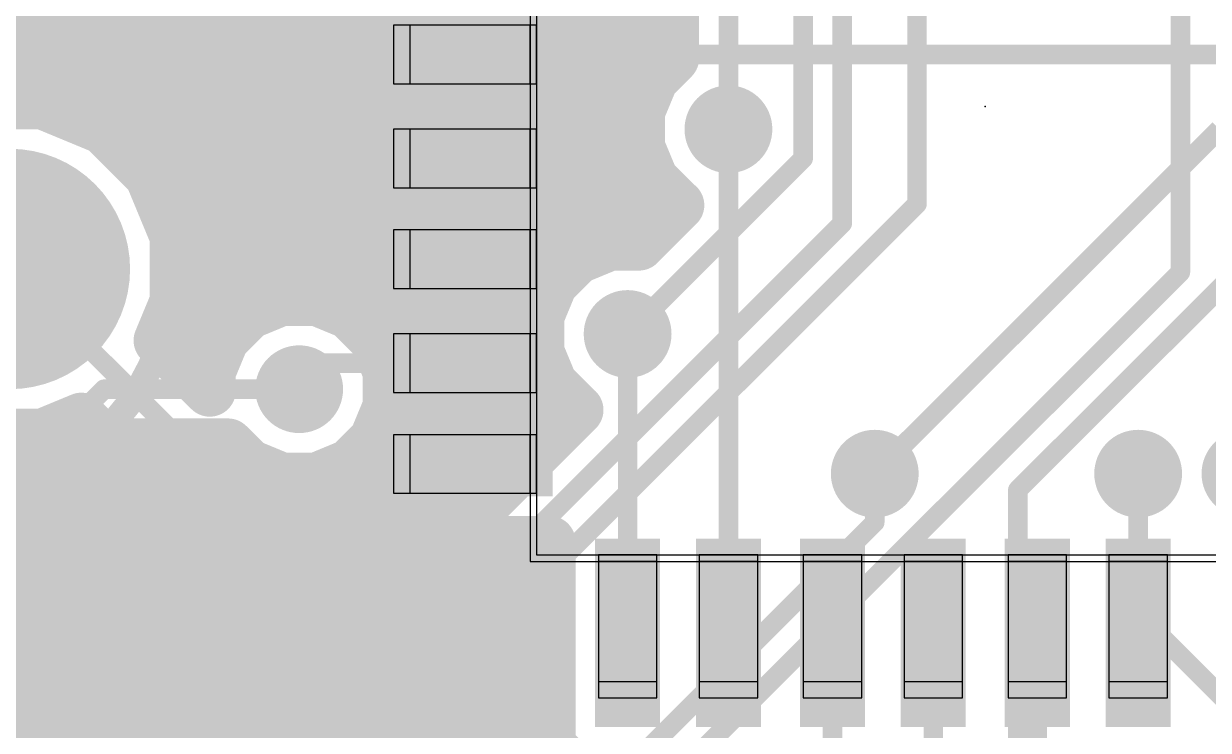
# Model space of a CAD drawing. Extents: x 0.5 to 37.4, y 3.1 to 45.2.
# Drawn here: x 15.35 to 24.6, y 15.44 to 20.97 of the extents above; entities that cross this region are included whole.
import ezdxf

# ---------------------------------------------------------------- set-up
doc = ezdxf.new("R2010")
doc.units = 0
for name, color, linetype in [('1', 22, 'CONTINUOUS'), ('121', 253, 'CONTINUOUS'), ('16', 175, 'CONTINUOUS'), ('17', 82, 'CONTINUOUS'), ('18', 82, 'CONTINUOUS'), ('21', 253, 'CONTINUOUS'), ('23', 7, 'CONTINUOUS'), ('51', 253, 'CONTINUOUS')]:
    doc.layers.add(name, color=color, linetype=linetype)

# ---------------------------------------------------------------- blocks, each defined once
blk = doc.blocks.new('RECT')
blk.add_solid([(-0.5, -0.5), (0.5, -0.5), (-0.5, 0.5), (0.5, 0.5)])
blk = doc.blocks.new('ROUNDP')
at = {"const_width": 0.5}
blk.add_lwpolyline([(0, -0.25, 1), (0, 0.25, 1), (0, -0.25)], format="xyb", dxfattribs=at)
blk = doc.blocks.new('ROUNDV')
at = {"const_width": 0.5}
blk.add_lwpolyline([(0, -0.25, 1), (0, 0.25, 1), (0, -0.25)], format="xyb", dxfattribs=at)

msp = doc.modelspace()

# ---------------------------------------------------------------- linework, layer by layer
at = {"layer": '1'}
for points, const_width in [([(16.09, 22.86), (16.09, 20.74)], 0.1778), ([(15.6455, 22.0044), (15.6455, 20.5559)], 0.4064), ([(7.6454, 21.1328), (15.6455, 21.1328)], 0.4064), ([(18.2118, 20.7264), (17.78, 21.1582)], 0.1524), ([(19.7104, 21.082), (19.7104, 20.7264)], 0.1524), ([(7.3184, 20.7264), (15.6455, 20.7264)], 0.4064), ([(16.09, 20.74), (17.78, 19.05)], 0.1778), ([(15.6455, 20.5559), (17.3355, 18.8659)], 0.4064), ([(18.7452, 20.7264), (18.2118, 20.7264)], 0.1524), ([(19.7104, 20.7264), (19.7104, 20.3708)], 0.1524), ([(19.7104, 20.7264), (19.9898, 20.7264)], 0.1524), ([(19.9898, 20.7264), (26.9748, 20.7264)], 0.1524), ([(15.4977, 20.3454), (14.9823, 20.3454)], 0.4064), ([(15.9738, 20.1482), (15.4977, 20.3454)], 0.4064), ([(15.559, 20.32), (15.8814, 20.32)], 0.4064), ([(19.7104, 20.3708), (19.2532, 19.9136)], 0.1524), ([(16.3382, 19.7838), (15.9738, 20.1482)], 0.4064), ([(20.8534, 20.1422), (20.8534, 16.2052)], 0.1524), ([(21.9964, 17.4498), (24.6888, 20.1422)], 0.1524), ([(16.2084, 19.9136), (16.2878, 19.9136)], 0.4064), ([(16.5354, 19.3077), (16.3382, 19.7838)], 0.4064), ([(19.2532, 19.9136), (18.7452, 19.9136)], 0.1524), ([(16.4528, 19.5072), (16.6942, 19.5072)], 0.4064), ([(16.5354, 18.7923), (16.5354, 19.3077)], 0.4064), ([(16.5354, 19.1008), (17.1006, 19.1008)], 0.4064), ([(18.669, 19.05), (18.7452, 19.1262)], 0.1778), ([(15.24, 19.05), (16.764, 17.526)], 0.1524), ([(17.3355, 18.8659), (17.3927, 18.8087)], 0.4064), ([(17.78, 19.05), (18.669, 19.05)], 0.1778), ([(16.4103, 18.4903), (16.5354, 18.7923)], 0.4064), ([(17.3617, 18.8087), (17.1049, 18.7024)], 0.4064), ([(17.3927, 18.8087), (17.3617, 18.8087)], 0.4064), ([(16.4948, 18.6944), (17.097, 18.6944)], 0.4064), ([(17.1049, 18.7024), (16.9084, 18.5059)], 0.4064), ([(16.8021, 18.0985), (16.4103, 18.4903)], 0.4064), ([(16.9084, 18.5059), (16.8021, 18.2491)], 0.4064), ([(20.066, 18.542), (20.066, 16.2052)], 0.1524), ([(16.6127, 18.288), (16.8182, 18.288)], 0.4064), ([(16.8021, 18.2491), (16.8021, 18.0985)], 0.4064), ([(17.5006, 18.1102), (17.7038, 18.3134)], 0.1524), ([(17.7038, 18.3134), (18.7452, 18.3134)], 0.1524), ([(15.4977, 17.7546), (15.7997, 17.8797)], 0.4064), ([(15.7997, 17.8797), (16.5851, 17.0942)], 0.4064), ([(14.9823, 17.7546), (15.4977, 17.7546)], 0.4064), ([(7.2168, 17.4752), (16.2041, 17.4752)], 0.4064), ([(16.764, 17.526), (18.7452, 17.526)], 0.1524), ([(24.0538, 17.4498), (24.0538, 16.2052)], 0.1524), ([(7.6232, 17.0688), (17.7089, 17.0688)], 0.4064), ([(16.5851, 17.0942), (17.6835, 17.0942)], 0.4064), ([(17.6835, 17.0942), (17.8613, 16.9164)], 0.4064), ([(17.8613, 16.9164), (19.4564, 16.9164)], 0.4064), ([(19.4564, 16.9164), (19.4564, 15.3213)], 0.4064), ([(7.6454, 16.6624), (19.4564, 16.6624)], 0.4064), ([(7.6454, 16.256), (19.4564, 16.256)], 0.4064), ([(21.6662, 15.0622), (21.6662, 16.2052)], 0.1524), ([(22.4536, 14.9606), (22.4536, 16.2052)], 0.1524), ([(23.2664, 14.6812), (23.2664, 16.2052)], 0.1524), ([(7.5216, 15.8496), (19.4564, 15.8496)], 0.4064), ([(7.1152, 15.4432), (19.4564, 15.4432)], 0.4064), ([(19.4564, 15.3213), (19.6647, 15.113)], 0.4064)]:
    msp.add_lwpolyline(points, dxfattribs=dict(at, const_width=const_width))
for points, const_width in [([(15.6455, 21.0312, 1), (15.6455, 21.2344)], 0.2032), ([(15.6455, 20.6248, 1), (15.6455, 20.828)], 0.2032), ([(16.1214, 20.7714, 1), (16.0586, 20.7086)], 0.0889), ([(15.7173, 20.6277, 1), (15.5737, 20.484)], 0.2032), ([(16.0455, 20.74, 1), (16.1345, 20.74)], 0.0889), ([(18.2118, 20.7645, 1), (18.2118, 20.6883)], 0.0762), ([(18.1849, 20.6995, 1), (18.2387, 20.7533)], 0.0762), ([(18.7452, 20.6883, 1), (18.7452, 20.7645)], 0.0762), ([(19.7485, 20.7264, 1), (19.6723, 20.7264)], 0.0762), ([(19.7104, 20.7645, 1), (19.7104, 20.6883)], 0.0762), ([(19.6723, 20.7264, 1), (19.7485, 20.7264)], 0.0762), ([(19.9898, 20.7645, 1), (19.9898, 20.6883)], 0.0762), ([(19.9898, 20.6883, 1), (19.9898, 20.7645)], 0.0762), ([(15.5439, 20.5559, 1), (15.7471, 20.5559)], 0.2032), ([(15.5366, 20.4393, 1), (15.4588, 20.2515)], 0.2032), ([(15.4977, 20.2438, 1), (15.4977, 20.447)], 0.2032), ([(15.559, 20.4216, 1), (15.559, 20.2184)], 0.2032), ([(15.8814, 20.2184, 1), (15.8814, 20.4216)], 0.2032), ([(19.6723, 20.3708, 1), (19.7485, 20.3708)], 0.0762), ([(19.7373, 20.3439, 1), (19.6835, 20.3977)], 0.0762), ([(16.0456, 20.22, 1), (15.9019, 20.0763)], 0.2032), ([(15.9349, 20.0543, 1), (16.0127, 20.2421)], 0.2032), ([(20.8915, 20.1422, 1), (20.8153, 20.1422)], 0.0762), ([(16.2084, 20.0152, 1), (16.2084, 19.812)], 0.2032), ([(16.2878, 19.812, 1), (16.2878, 20.0152)], 0.2032), ([(16.4321, 19.8227, 1), (16.2443, 19.7449)], 0.2032), ([(18.7452, 19.9517, 1), (18.7452, 19.8755)], 0.0762), ([(19.2532, 19.8755, 1), (19.2532, 19.9517)], 0.0762), ([(16.2663, 19.7119, 1), (16.41, 19.8556)], 0.2032), ([(19.2263, 19.9405, 1), (19.2801, 19.8867)], 0.0762), ([(16.4528, 19.6088, 1), (16.4528, 19.4056)], 0.2032), ([(16.6942, 19.4056, 1), (16.6942, 19.6088)], 0.2032), ([(16.637, 19.3077, 1), (16.4338, 19.3077)], 0.2032), ([(16.4415, 19.2688, 1), (16.6293, 19.3466)], 0.2032), ([(16.5354, 19.2024, 1), (16.5354, 18.9992)], 0.2032), ([(17.1006, 18.9992, 1), (17.1006, 19.2024)], 0.2032), ([(18.7766, 19.0948, 1), (18.7138, 19.1576)], 0.0889), ([(17.4073, 18.9377, 1), (17.2637, 18.794)], 0.2032), ([(17.78, 19.0945, 1), (17.78, 19.0055)], 0.0889), ([(17.7486, 19.0186, 1), (17.8114, 19.0814)], 0.0889), ([(18.6376, 19.0814, 1), (18.7004, 19.0186)], 0.0889), ([(18.669, 19.0055, 1), (18.669, 19.0945)], 0.0889), ([(16.6293, 18.7534, 1), (16.4415, 18.8312)], 0.2032), ([(17.3617, 18.9103, 1), (17.3617, 18.7071)], 0.2032), ([(17.2637, 18.794, 1), (17.4073, 18.9377)], 0.2032), ([(17.3208, 18.7369, 1), (17.4645, 18.8805)], 0.2032), ([(17.4005, 18.7148, 1), (17.3228, 18.9026)], 0.2032), ([(17.3927, 18.7071, 1), (17.3927, 18.9103)], 0.2032), ([(16.4948, 18.796, 1), (16.4948, 18.5928)], 0.2032), ([(16.4338, 18.7923, 1), (16.637, 18.7923)], 0.2032), ([(17.0661, 18.7962, 1), (17.1438, 18.6085)], 0.2032), ([(17.1768, 18.6305, 1), (17.0331, 18.7742)], 0.2032), ([(17.097, 18.5928, 1), (17.097, 18.796)], 0.2032), ([(16.4822, 18.5622, 1), (16.3385, 18.4185)], 0.2032), ([(17.0023, 18.467, 1), (16.8146, 18.5447)], 0.2032), ([(16.3164, 18.5292, 1), (16.5042, 18.4515)], 0.2032), ([(16.8366, 18.5777, 1), (16.9803, 18.434)], 0.2032), ([(20.1041, 18.542, 1), (20.0279, 18.542)], 0.0762), ([(16.6127, 18.3896, 1), (16.6127, 18.1864)], 0.2032), ([(16.9037, 18.2491, 1), (16.7005, 18.2491)], 0.2032), ([(16.8182, 18.1864, 1), (16.8182, 18.3896)], 0.2032), ([(16.7082, 18.288, 1), (16.896, 18.2103)], 0.2032), ([(17.7038, 18.3515, 1), (17.7038, 18.2753)], 0.0762), ([(17.7307, 18.2865, 1), (17.6769, 18.3403)], 0.0762), ([(18.7452, 18.2753, 1), (18.7452, 18.3515)], 0.0762), ([(16.7303, 18.0267, 1), (16.8739, 18.1704)], 0.2032), ([(16.7005, 18.0985, 1), (16.9037, 18.0985)], 0.2032), ([(17.4737, 18.1371, 1), (17.5275, 18.0833)], 0.0762), ([(15.8715, 17.9515, 1), (15.7278, 17.8078)], 0.2032), ([(15.8385, 17.7858, 1), (15.7608, 17.9736)], 0.2032), ([(15.4977, 17.653, 1), (15.4977, 17.8562)], 0.2032), ([(15.4588, 17.8485, 1), (15.5366, 17.6607)], 0.2032), ([(16.2041, 17.3736, 1), (16.2041, 17.5768)], 0.2032), ([(16.764, 17.5641, 1), (16.764, 17.4879)], 0.0762), ([(16.7371, 17.4991, 1), (16.7909, 17.5529)], 0.0762), ([(18.7452, 17.4879, 1), (18.7452, 17.5641)], 0.0762), ([(21.9695, 17.4767, 1), (22.0233, 17.4229)], 0.0762), ([(24.0919, 17.4498, 1), (24.0157, 17.4498)], 0.0762), ([(16.5851, 17.1958, 1), (16.5851, 16.9926)], 0.2032), ([(16.5133, 17.0224, 1), (16.657, 17.166)], 0.2032), ([(17.7553, 17.166, 1), (17.6117, 17.0224)], 0.2032), ([(17.6835, 16.9926, 1), (17.6835, 17.1958)], 0.2032), ([(17.7089, 16.9672, 1), (17.7089, 17.1704)], 0.2032), ([(17.8613, 17.018, 1), (17.8613, 16.8148)], 0.2032), ([(19.558, 16.9164, 1), (19.3548, 16.9164)], 0.2032), ([(19.4564, 16.8148, 1), (19.4564, 17.018)], 0.2032), ([(17.7895, 16.8446, 1), (17.9331, 16.9882)], 0.2032), ([(19.4564, 16.5608, 1), (19.4564, 16.764)], 0.2032), ([(19.4564, 16.1544, 1), (19.4564, 16.3576)], 0.2032), ([(20.0279, 16.2052, 1), (20.1041, 16.2052)], 0.0762), ([(20.8153, 16.2052, 1), (20.8915, 16.2052)], 0.0762), ([(21.7043, 16.2052, 1), (21.6281, 16.2052)], 0.0762), ([(22.4917, 16.2052, 1), (22.4155, 16.2052)], 0.0762), ([(23.3045, 16.2052, 1), (23.2283, 16.2052)], 0.0762), ([(24.0157, 16.2052, 1), (24.0919, 16.2052)], 0.0762), ([(19.4564, 15.748, 1), (19.4564, 15.9512)], 0.2032), ([(19.4564, 15.3416, 1), (19.4564, 15.5448)], 0.2032), ([(19.5282, 15.3931, 1), (19.3846, 15.2495)], 0.2032)]:
    msp.add_lwpolyline(points, format="xyb", dxfattribs=dict(at, const_width=const_width))
at = {"layer": '121', "const_width": 0.1524}
for points in [[(15.9195, 13.7605), (15.9195, 15.54)], [(15.9195, 15.54), (16.8092, 15.54)], [(16.8092, 15.54), (17.1058, 15.2434)], [(18.8833, 15.54), (17.6969, 15.54)], [(17.6969, 15.54), (17.6969, 14.6502)]]:
    msp.add_lwpolyline(points, dxfattribs=at)
at = {"layer": '121', "const_width": 0.0762}
for points in [[(15.9576, 15.54, 1), (15.8814, 15.54)], [(15.9195, 15.5781, 1), (15.9195, 15.5019)], [(16.8362, 15.5669, 1), (16.7823, 15.513)], [(16.8092, 15.5019, 1), (16.8092, 15.5781)], [(17.6969, 15.5781, 1), (17.6969, 15.5019)], [(17.735, 15.54, 1), (17.6588, 15.54)], [(18.8833, 15.5019, 1), (18.8833, 15.5781)]]:
    msp.add_lwpolyline(points, format="xyb", dxfattribs=at)
at = {"layer": '16'}
for points, const_width in [([(21.4376, 22.4282), (21.4376, 19.9136)], 0.1524), ([(20.8534, 22.2758), (20.8534, 20.1422)], 0.1524), ([(20.4216, 22.0461), (20.4216, 20.6982)], 0.4064), ([(21.7424, 19.4056), (21.7424, 21.5392)], 0.1524), ([(22.3266, 19.558), (22.3266, 21.3106)], 0.1524), ([(24.384, 19.0246), (24.384, 21.3106)], 0.1524), ([(7.6454, 21.1328), (20.4216, 21.1328)], 0.4064), ([(7.3184, 20.7264), (20.4216, 20.7264)], 0.4064), ([(20.4216, 20.6982), (20.2612, 20.5379)], 0.4064), ([(13.1572, 20.7264), (19.9898, 20.7264)], 0.1524), ([(20.2612, 20.5379), (20.1549, 20.2811)], 0.4064), ([(15.4977, 20.3454), (14.9823, 20.3454)], 0.4064), ([(15.9738, 20.1482), (15.4977, 20.3454)], 0.4064), ([(15.559, 20.32), (20.171, 20.32)], 0.4064), ([(20.1549, 20.2811), (20.1549, 20.0033)], 0.4064), ([(16.3382, 19.7838), (15.9738, 20.1482)], 0.4064), ([(20.1549, 20.0033), (20.2612, 19.7465)], 0.4064), ([(16.2084, 19.9136), (20.192, 19.9136)], 0.4064), ([(23.114, 17.3228), (25.8064, 20.0152)], 0.1524), ([(16.5354, 19.3077), (16.3382, 19.7838)], 0.4064), ([(21.4376, 19.9136), (20.066, 18.542)], 0.1524), ([(20.2612, 19.7465), (20.4577, 19.55)], 0.4064), ([(16.4528, 19.5072), (20.4205, 19.5072)], 0.4064), ([(20.4617, 19.5484), (20.1538, 19.2405)], 0.4064), ([(20.4577, 19.55), (20.4617, 19.5484)], 0.4064), ([(15.6972, 12.9286), (22.3266, 19.558)], 0.1524), ([(16.3068, 13.97), (21.7424, 19.4056)], 0.1524), ([(16.5354, 18.7923), (16.5354, 19.3077)], 0.4064), ([(19.9271, 19.2405), (19.6703, 19.1342)], 0.4064), ([(20.1538, 19.2405), (19.9271, 19.2405)], 0.4064), ([(16.5354, 19.1008), (19.637, 19.1008)], 0.4064), ([(19.6703, 19.1342), (19.4738, 18.9377)], 0.4064), ([(19.4738, 18.9377), (19.3675, 18.6809)], 0.4064), ([(20.447, 15.0876), (24.384, 19.0246)], 0.1524), ([(16.4317, 18.542), (16.5354, 18.7923)], 0.4064), ([(17.3617, 18.8087), (17.1049, 18.7024)], 0.4064), ([(17.6395, 18.8087), (17.3617, 18.8087)], 0.4064), ([(17.8963, 18.7024), (17.6395, 18.8087)], 0.4064), ([(16.4948, 18.6944), (17.097, 18.6944)], 0.4064), ([(17.1049, 18.7024), (16.9446, 18.542)], 0.4064), ([(18.0928, 18.5059), (17.8963, 18.7024)], 0.4064), ([(17.9042, 18.6944), (19.3731, 18.6944)], 0.4064), ([(19.3675, 18.6809), (19.3675, 18.4031)], 0.4064), ([(16.9446, 18.542), (16.4317, 18.542)], 0.4064), ([(18.1991, 18.2491), (18.0928, 18.5059)], 0.4064), ([(19.3675, 18.4031), (19.4738, 18.1463)], 0.4064), ([(18.183, 18.288), (19.4152, 18.288)], 0.4064), ([(18.1991, 17.9713), (18.1991, 18.2491)], 0.4064), ([(19.4738, 18.1463), (19.6703, 17.9498)], 0.4064), ([(15.748, 17.8816), (15.9766, 18.1102)], 0.1524), ([(15.9766, 18.1102), (17.5006, 18.1102)], 0.1524), ([(19.6743, 17.9482), (16.1279, 14.4018)], 0.4064), ([(18.0928, 17.7145), (18.1991, 17.9713)], 0.4064), ([(19.6703, 17.9498), (19.6743, 17.9482)], 0.4064), ([(18.162, 17.8816), (19.6077, 17.8816)], 0.4064), ([(11.3284, 17.8816), (15.748, 17.8816)], 0.1524), ([(15.9269, 17.4498), (16.1555, 17.6784)], 0.4064), ([(16.1555, 17.6784), (16.9446, 17.6784)], 0.4064), ([(16.9446, 17.6784), (17.1049, 17.518)], 0.4064), ([(17.8963, 17.518), (18.0928, 17.7145)], 0.4064), ([(15.9523, 17.4752), (17.2084, 17.4752)], 0.4064), ([(17.1049, 17.518), (17.3617, 17.4117)], 0.4064), ([(17.6395, 17.4117), (17.8963, 17.518)], 0.4064), ([(17.7928, 17.4752), (19.2013, 17.4752)], 0.4064), ([(11.1495, 17.4498), (15.9269, 17.4498)], 0.4064), ([(17.3617, 17.4117), (17.6395, 17.4117)], 0.4064), ([(21.9964, 17.0688), (21.9964, 17.4498)], 0.1524), ([(24.0538, 16.3576), (24.0538, 17.4498)], 0.1524), ([(23.114, 13.081), (23.114, 17.3228)], 0.1524), ([(7.6232, 17.0688), (18.7949, 17.0688)], 0.4064), ([(19.05, 14.1224), (21.9964, 17.0688)], 0.1524), ([(7.6454, 16.6624), (18.3885, 16.6624)], 0.4064), ([(7.6454, 16.256), (17.9821, 16.256)], 0.4064), ([(27.8384, 12.573), (24.0538, 16.3576)], 0.1524), ([(7.5216, 15.8496), (17.5757, 15.8496)], 0.4064), ([(7.1639, 15.4432), (17.1693, 15.4432)], 0.4064)]:
    msp.add_lwpolyline(points, dxfattribs=dict(at, const_width=const_width))
for points, const_width in [([(20.4216, 21.0312, 1), (20.4216, 21.2344)], 0.2032), ([(20.4216, 20.6248, 1), (20.4216, 20.828)], 0.2032), ([(20.4934, 20.6264, 1), (20.3498, 20.7701)], 0.2032), ([(19.9898, 20.6883, 1), (19.9898, 20.7645)], 0.0762), ([(20.3551, 20.499, 1), (20.1674, 20.5767)], 0.2032), ([(20.32, 20.6982, 1), (20.5232, 20.6982)], 0.2032), ([(20.1894, 20.6097, 1), (20.3331, 20.466)], 0.2032), ([(15.5366, 20.4393, 1), (15.4588, 20.2515)], 0.2032), ([(15.4977, 20.2438, 1), (15.4977, 20.447)], 0.2032), ([(15.559, 20.4216, 1), (15.559, 20.2184)], 0.2032), ([(20.2565, 20.2811, 1), (20.0533, 20.2811)], 0.2032), ([(20.171, 20.2184, 1), (20.171, 20.4216)], 0.2032), ([(20.061, 20.32, 1), (20.2488, 20.2423)], 0.2032), ([(16.0456, 20.22, 1), (15.9019, 20.0763)], 0.2032), ([(15.9349, 20.0543, 1), (16.0127, 20.2421)], 0.2032), ([(20.2488, 20.0421, 1), (20.061, 19.9644)], 0.2032), ([(20.8153, 20.1422, 1), (20.8915, 20.1422)], 0.0762), ([(16.2084, 20.0152, 1), (16.2084, 19.812)], 0.2032), ([(20.0533, 20.0033, 1), (20.2565, 20.0033)], 0.2032), ([(20.192, 19.812, 1), (20.192, 20.0152)], 0.2032), ([(16.4321, 19.8227, 1), (16.2443, 19.7449)], 0.2032), ([(21.4645, 19.8867, 1), (21.4107, 19.9405)], 0.0762), ([(16.2663, 19.7119, 1), (16.41, 19.8556)], 0.2032), ([(20.3331, 19.8184, 1), (20.1894, 19.6747)], 0.2032), ([(21.3995, 19.9136, 1), (21.4757, 19.9136)], 0.0762), ([(20.1674, 19.7077, 1), (20.3551, 19.7854)], 0.2032), ([(16.4528, 19.6088, 1), (16.4528, 19.4056)], 0.2032), ([(20.4966, 19.6439, 1), (20.4189, 19.4562)], 0.2032), ([(20.3859, 19.4782, 1), (20.5296, 19.6219)], 0.2032), ([(20.5336, 19.4765, 1), (20.3899, 19.6202)], 0.2032), ([(20.4205, 19.4056, 1), (20.4205, 19.6088)], 0.2032), ([(20.4229, 19.4545, 1), (20.5006, 19.6423)], 0.2032), ([(22.3535, 19.5311, 1), (22.2997, 19.5849)], 0.0762), ([(22.2885, 19.558, 1), (22.3647, 19.558)], 0.0762), ([(16.637, 19.3077, 1), (16.4338, 19.3077)], 0.2032), ([(16.4415, 19.2688, 1), (16.6293, 19.3466)], 0.2032), ([(19.9271, 19.3421, 1), (19.9271, 19.1389)], 0.2032), ([(19.9659, 19.1466, 1), (19.8882, 19.3344)], 0.2032), ([(20.1538, 19.1389, 1), (20.1538, 19.3421)], 0.2032), ([(21.7043, 19.4056, 1), (21.7805, 19.4056)], 0.0762), ([(21.7693, 19.3787, 1), (21.7155, 19.4325)], 0.0762), ([(20.082, 19.3123, 1), (20.2257, 19.1687)], 0.2032), ([(16.5354, 19.2024, 1), (16.5354, 18.9992)], 0.2032), ([(19.6315, 19.228, 1), (19.7092, 19.0403)], 0.2032), ([(19.7422, 19.0623, 1), (19.5985, 19.206)], 0.2032), ([(19.637, 18.9992, 1), (19.637, 19.2024)], 0.2032), ([(19.402, 19.0095, 1), (19.5457, 18.8658)], 0.2032), ([(19.5677, 18.8988, 1), (19.38, 18.9765)], 0.2032), ([(24.3459, 19.0246, 1), (24.4221, 19.0246)], 0.0762), ([(24.4109, 18.9977, 1), (24.3571, 19.0515)], 0.0762), ([(16.6293, 18.7534, 1), (16.4415, 18.8312)], 0.2032), ([(17.3617, 18.9103, 1), (17.3617, 18.7071)], 0.2032), ([(17.4005, 18.7148, 1), (17.3228, 18.9026)], 0.2032), ([(17.6784, 18.9026, 1), (17.6007, 18.7148)], 0.2032), ([(17.6395, 18.7071, 1), (17.6395, 18.9103)], 0.2032), ([(16.4948, 18.796, 1), (16.4948, 18.5928)], 0.2032), ([(16.4338, 18.7923, 1), (16.637, 18.7923)], 0.2032), ([(17.0661, 18.7962, 1), (17.1438, 18.6085)], 0.2032), ([(17.1768, 18.6305, 1), (17.0331, 18.7742)], 0.2032), ([(17.097, 18.5928, 1), (17.097, 18.796)], 0.2032), ([(17.9681, 18.7742, 1), (17.8244, 18.6305)], 0.2032), ([(17.9042, 18.796, 1), (17.9042, 18.5928)], 0.2032), ([(17.8574, 18.6085, 1), (17.9351, 18.7962)], 0.2032), ([(19.4691, 18.6809, 1), (19.2659, 18.6809)], 0.2032), ([(19.3731, 18.5928, 1), (19.3731, 18.796)], 0.2032), ([(19.2736, 18.7198, 1), (19.4614, 18.6421)], 0.2032), ([(16.4317, 18.6436, 1), (16.4317, 18.4404)], 0.2032), ([(16.8727, 18.6138, 1), (17.0164, 18.4702)], 0.2032), ([(16.9446, 18.4404, 1), (16.9446, 18.6436)], 0.2032), ([(18.1866, 18.5447, 1), (17.9989, 18.467)], 0.2032), ([(16.3378, 18.5809, 1), (16.5256, 18.5031)], 0.2032), ([(18.0209, 18.434, 1), (18.1646, 18.5777)], 0.2032), ([(19.4614, 18.4419, 1), (19.2736, 18.3642)], 0.2032), ([(20.0391, 18.5689, 1), (20.0929, 18.5151)], 0.0762), ([(18.183, 18.3896, 1), (18.183, 18.1864)], 0.2032), ([(18.3007, 18.2491, 1), (18.0975, 18.2491)], 0.2032), ([(19.2659, 18.4031, 1), (19.4691, 18.4031)], 0.2032), ([(19.4152, 18.1864, 1), (19.4152, 18.3896)], 0.2032), ([(18.1052, 18.2103, 1), (18.293, 18.288)], 0.2032), ([(19.5457, 18.2182, 1), (19.402, 18.0745)], 0.2032), ([(19.38, 18.1075, 1), (19.5677, 18.1852)], 0.2032), ([(15.9766, 18.1483, 1), (15.9766, 18.0721)], 0.0762), ([(16.0035, 18.0833, 1), (15.9497, 18.1371)], 0.0762), ([(17.5006, 18.0721, 1), (17.5006, 18.1483)], 0.0762), ([(18.293, 17.9324, 1), (18.1052, 18.0101)], 0.2032), ([(19.7092, 18.0437, 1), (19.6315, 17.856)], 0.2032), ([(19.7462, 17.8763, 1), (19.6025, 18.02)], 0.2032), ([(19.6355, 17.8543, 1), (19.7132, 18.0421)], 0.2032), ([(18.162, 17.9832, 1), (18.162, 17.78)], 0.2032), ([(18.0975, 17.9713, 1), (18.3007, 17.9713)], 0.2032), ([(19.5985, 17.878, 1), (19.7422, 18.0217)], 0.2032), ([(19.6077, 17.78, 1), (19.6077, 17.9832)], 0.2032), ([(15.748, 17.8435, 1), (15.748, 17.9197)], 0.0762), ([(15.7211, 17.9085, 1), (15.7749, 17.8547)], 0.0762), ([(16.1555, 17.78, 1), (16.1555, 17.5768)], 0.2032), ([(16.2273, 17.6066, 1), (16.0836, 17.7502)], 0.2032), ([(17.0164, 17.7502, 1), (16.8727, 17.6066)], 0.2032), ([(16.9446, 17.5768, 1), (16.9446, 17.78)], 0.2032), ([(18.1646, 17.6427, 1), (18.0209, 17.7864)], 0.2032), ([(17.9989, 17.7534, 1), (18.1866, 17.6757)], 0.2032), ([(15.9523, 17.5768, 1), (15.9523, 17.3736)], 0.2032), ([(17.1438, 17.6119, 1), (17.0661, 17.4242)], 0.2032), ([(17.0331, 17.4462, 1), (17.1768, 17.5899)], 0.2032), ([(17.2084, 17.3736, 1), (17.2084, 17.5768)], 0.2032), ([(17.7928, 17.5768, 1), (17.7928, 17.3736)], 0.2032), ([(17.8244, 17.5899, 1), (17.9681, 17.4462)], 0.2032), ([(17.9351, 17.4242, 1), (17.8574, 17.6119)], 0.2032), ([(19.2013, 17.3736, 1), (19.2013, 17.5768)], 0.2032), ([(15.855, 17.5216, 1), (15.9987, 17.378)], 0.2032), ([(15.9269, 17.3482, 1), (15.9269, 17.5514)], 0.2032), ([(17.3617, 17.5133, 1), (17.3617, 17.3101)], 0.2032), ([(17.3228, 17.3178, 1), (17.4005, 17.5056)], 0.2032), ([(17.6007, 17.5056, 1), (17.6784, 17.3178)], 0.2032), ([(17.6395, 17.3101, 1), (17.6395, 17.5133)], 0.2032), ([(22.0345, 17.4498, 1), (21.9583, 17.4498)], 0.0762), ([(24.0919, 17.4498, 1), (24.0157, 17.4498)], 0.0762), ([(23.1521, 17.3228, 1), (23.0759, 17.3228)], 0.0762), ([(23.0871, 17.3497, 1), (23.1409, 17.2959)], 0.0762), ([(18.7949, 16.9672, 1), (18.7949, 17.1704)], 0.2032), ([(22.0233, 17.0419, 1), (21.9695, 17.0957)], 0.0762), ([(21.9583, 17.0688, 1), (22.0345, 17.0688)], 0.0762), ([(18.3885, 16.5608, 1), (18.3885, 16.764)], 0.2032), ([(17.9821, 16.1544, 1), (17.9821, 16.3576)], 0.2032), ([(24.0157, 16.3576, 1), (24.0919, 16.3576)], 0.0762), ([(24.0807, 16.3845, 1), (24.0269, 16.3307)], 0.0762), ([(17.5757, 15.748, 1), (17.5757, 15.9512)], 0.2032), ([(17.1693, 15.3416, 1), (17.1693, 15.5448)], 0.2032)]:
    msp.add_lwpolyline(points, format="xyb", dxfattribs=dict(at, const_width=const_width))
at = {"layer": '21'}
for points, const_width in [([(14.986, 17.272, 0.8571), (14.986, 20.828)], 0.2032), ([(19.3421, 16.9418, 1), (19.2659, 16.9418)], 0.0762), ([(19.304, 16.8021, 1), (19.304, 16.7259)], 0.0762), ([(19.2659, 16.764, 1), (19.3421, 16.764)], 0.0762), ([(19.4818, 16.7259, 1), (19.4818, 16.8021)], 0.0762)]:
    msp.add_lwpolyline(points, format="xyb", dxfattribs=dict(at, const_width=const_width))
at = {"layer": '21', "const_width": 0.1524}
for points in [[(19.304, 16.9418), (19.304, 16.764)], [(19.304, 16.764), (19.4818, 16.764)]]:
    msp.add_lwpolyline(points, dxfattribs=at)
at = {"layer": '23'}
msp.add_point((22.86, 20.32), dxfattribs=at)
at = {"layer": '51'}
for p, q in [((19.304, 23.876), (19.304, 16.764)), ((19.3548, 23.8252), (19.3548, 16.8148)), ((18.3642, 20.955), (18.2372, 20.955)), ((18.2372, 20.955), (18.2372, 20.4978)), ((19.304, 20.955), (18.3642, 20.955)), ((18.3642, 20.955), (18.3642, 20.4978)), ((19.3548, 20.955), (19.304, 20.955)), ((19.304, 20.4978), (19.304, 20.955)), ((19.3548, 20.4978), (19.3548, 20.955)), ((18.2372, 20.4978), (18.3642, 20.4978)), ((18.3642, 20.4978), (19.304, 20.4978)), ((19.304, 20.4978), (19.3548, 20.4978)), ((18.3642, 20.1422), (18.2372, 20.1422)), ((18.2372, 20.1422), (18.2372, 19.685)), ((19.304, 20.1422), (18.3642, 20.1422)), ((18.3642, 20.1422), (18.3642, 19.685)), ((19.3548, 20.1422), (19.304, 20.1422)), ((19.304, 19.685), (19.304, 20.1422)), ((19.3548, 19.685), (19.3548, 20.1422)), ((18.2372, 19.685), (18.3642, 19.685)), ((18.3642, 19.685), (19.304, 19.685)), ((19.304, 19.685), (19.3548, 19.685)), ((18.3642, 19.3548), (18.2372, 19.3548)), ((18.2372, 19.3548), (18.2372, 18.8976)), ((19.304, 19.3548), (18.3642, 19.3548)), ((18.3642, 19.3548), (18.3642, 18.8976)), ((19.3548, 19.3548), (19.304, 19.3548)), ((19.304, 18.8976), (19.304, 19.3548)), ((19.3548, 18.8976), (19.3548, 19.3548)), ((18.2372, 18.8976), (18.3642, 18.8976)), ((18.3642, 18.8976), (19.304, 18.8976)), ((19.304, 18.8976), (19.3548, 18.8976)), ((18.3642, 18.542), (18.2372, 18.542)), ((18.2372, 18.542), (18.2372, 18.0848)), ((19.304, 18.542), (18.3642, 18.542)), ((18.3642, 18.542), (18.3642, 18.0848)), ((19.3548, 18.542), (19.304, 18.542)), ((19.304, 18.0848), (19.304, 18.542)), ((19.3548, 18.0848), (19.3548, 18.542)), ((18.2372, 18.0848), (18.3642, 18.0848)), ((18.3642, 18.0848), (19.304, 18.0848)), ((19.304, 18.0848), (19.3548, 18.0848)), ((18.3642, 17.7546), (18.2372, 17.7546)), ((18.2372, 17.7546), (18.2372, 17.2974)), ((19.304, 17.7546), (18.3642, 17.7546)), ((18.3642, 17.7546), (18.3642, 17.2974)), ((19.3548, 17.7546), (19.304, 17.7546)), ((19.304, 17.2974), (19.304, 17.7546)), ((19.3548, 17.2974), (19.3548, 17.7546)), ((18.2372, 17.2974), (18.3642, 17.2974)), ((18.3642, 17.2974), (19.304, 17.2974)), ((19.304, 17.2974), (19.3548, 17.2974)), ((19.304, 16.764), (26.416, 16.764)), ((19.3548, 16.8148), (26.3652, 16.8148)), ((20.2946, 16.8148), (19.8374, 16.8148)), ((19.8374, 16.8148), (19.8374, 16.764)), ((19.8374, 16.764), (19.8374, 15.8242)), ((20.2946, 16.764), (19.8374, 16.764)), ((20.2946, 16.764), (20.2946, 16.8148)), ((20.2946, 15.8242), (20.2946, 16.764)), ((21.082, 16.8148), (20.6248, 16.8148)), ((20.6248, 16.8148), (20.6248, 16.764)), ((20.6248, 16.764), (20.6248, 15.8242)), ((21.082, 16.764), (20.6248, 16.764)), ((21.082, 16.764), (21.082, 16.8148)), ((21.082, 15.8242), (21.082, 16.764)), ((21.8948, 16.8148), (21.4376, 16.8148)), ((21.4376, 16.8148), (21.4376, 16.764)), ((21.4376, 16.764), (21.4376, 15.8242)), ((21.8948, 16.764), (21.4376, 16.764)), ((21.8948, 16.764), (21.8948, 16.8148)), ((21.8948, 15.8242), (21.8948, 16.764)), ((22.6822, 16.8148), (22.225, 16.8148)), ((22.225, 16.8148), (22.225, 16.764)), ((22.225, 16.764), (22.225, 15.8242)), ((22.6822, 16.764), (22.225, 16.764)), ((22.6822, 16.764), (22.6822, 16.8148)), ((22.6822, 15.8242), (22.6822, 16.764)), ((23.495, 16.8148), (23.0378, 16.8148)), ((23.0378, 16.8148), (23.0378, 16.764)), ((23.0378, 16.764), (23.0378, 15.8242)), ((23.495, 16.764), (23.0378, 16.764)), ((23.495, 16.764), (23.495, 16.8148)), ((23.495, 15.8242), (23.495, 16.764)), ((24.2824, 16.8148), (23.8252, 16.8148)), ((23.8252, 16.8148), (23.8252, 16.764)), ((23.8252, 16.764), (23.8252, 15.8242)), ((24.2824, 16.764), (23.8252, 16.764)), ((24.2824, 16.764), (24.2824, 16.8148)), ((24.2824, 15.8242), (24.2824, 16.764)), ((19.8374, 15.8242), (20.2946, 15.8242)), ((19.8374, 15.8242), (19.8374, 15.6972)), ((20.2946, 15.6972), (20.2946, 15.8242)), ((20.6248, 15.8242), (21.082, 15.8242)), ((20.6248, 15.8242), (20.6248, 15.6972)), ((21.082, 15.6972), (21.082, 15.8242)), ((21.4376, 15.8242), (21.8948, 15.8242)), ((21.4376, 15.8242), (21.4376, 15.6972)), ((21.8948, 15.6972), (21.8948, 15.8242)), ((22.225, 15.8242), (22.6822, 15.8242)), ((22.225, 15.8242), (22.225, 15.6972)), ((22.6822, 15.6972), (22.6822, 15.8242)), ((23.0378, 15.8242), (23.495, 15.8242)), ((23.0378, 15.8242), (23.0378, 15.6972)), ((23.495, 15.6972), (23.495, 15.8242)), ((23.8252, 15.8242), (24.2824, 15.8242)), ((23.8252, 15.8242), (23.8252, 15.6972)), ((24.2824, 15.6972), (24.2824, 15.8242)), ((19.8374, 15.6972), (20.2946, 15.6972)), ((20.6248, 15.6972), (21.082, 15.6972)), ((21.4376, 15.6972), (21.8948, 15.6972)), ((22.225, 15.6972), (22.6822, 15.6972)), ((23.0378, 15.6972), (23.495, 15.6972)), ((23.8252, 15.6972), (24.2824, 15.6972))]:
    msp.add_line(p, q, dxfattribs=at)

# ---------------------------------------------------------------- block references
at = {"layer": '1', "xscale": 0.508, "yscale": 1.4732}
for p, rotation in [((18.7452, 20.7264), 270), ((18.7452, 19.9136), 270), ((18.7452, 19.1262), 270), ((18.7452, 18.3134), 270), ((18.7452, 17.526), 270), ((20.066, 16.2052), 180), ((20.8534, 16.2052), 180), ((21.6662, 16.2052), 180), ((22.4536, 16.2052), 180), ((23.2664, 16.2052), 180), ((24.0538, 16.2052), 180)]:
    msp.add_blockref('RECT', p, dxfattribs=dict(at, rotation=rotation))
at = {"layer": '17', "xscale": 1.8796, "yscale": 1.8796}
msp.add_blockref('ROUNDP', (15.24, 19.05), dxfattribs=at)
msp.add_blockref('ROUNDP', (15.24, 19.05), dxfattribs=at)
at = {"layer": '18', "xscale": 0.6858, "yscale": 0.6858}
for p in [(19.9898, 20.7264), (19.9898, 20.7264), (20.8534, 20.1422), (20.8534, 20.1422), (20.066, 18.542), (20.066, 18.542), (17.5006, 18.1102), (17.5006, 18.1102), (21.9964, 17.4498), (21.9964, 17.4498), (24.0538, 17.4498), (24.0538, 17.4498), (24.892, 17.4498), (24.892, 17.4498)]:
    msp.add_blockref('ROUNDV', p, dxfattribs=at)

doc.saveas('drawing.dxf')
